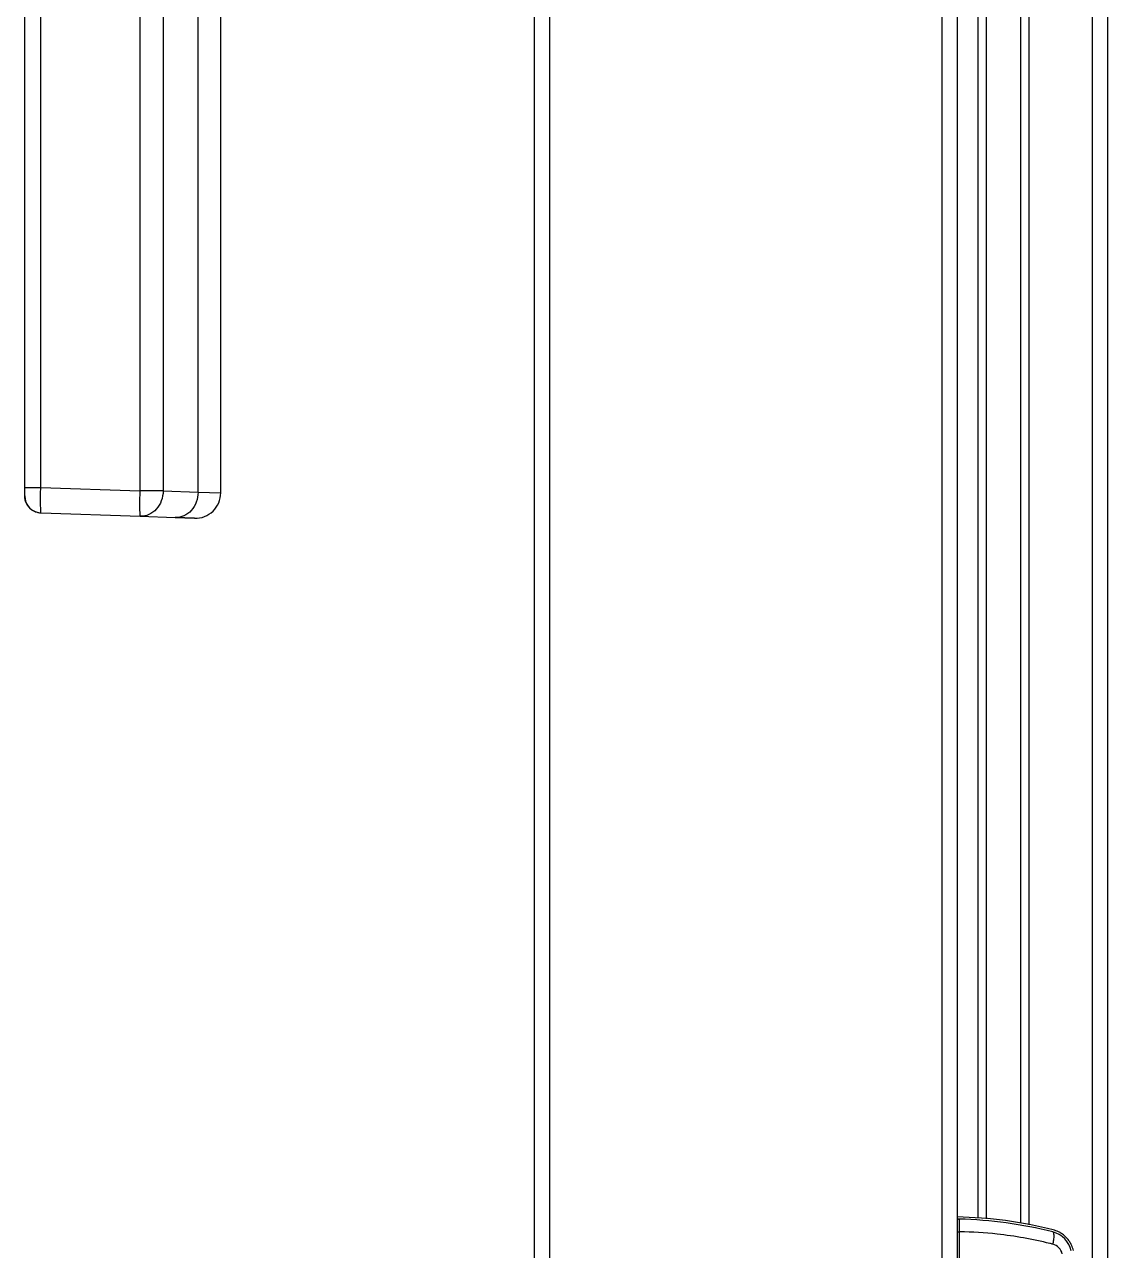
# Model space of a CAD drawing. Header units: millimetres. Extents: x -1584 to 3730, y -1918 to 2655.
# Drawn here: x -1584.1 to -1456, y 233.8 to 378.8 of the extents above; entities that cross this region are included whole.
import ezdxf

# ---------------------------------------------------------------- set-up
doc = ezdxf.new("R2010")
doc.units = ezdxf.units.MM
doc.header["$LTSCALE"] = 65.395
doc.layers.get('0').update_dxf_attribs({"linetype": 'CONTINUOUS'})
doc.layers.add('GEOM', color=7, linetype='CONTINUOUS')

msp = doc.modelspace()

# ---------------------------------------------------------------- linework, layer by layer
at = {"linetype": 'Continuous'}
for p, q in [((-1523.83, 982.55), (-1523.83, -44.45)), ((-1522.03, 982.55), (-1522.03, -44.45)), ((-1475.63, 982.55), (-1475.63, -44.45)), ((-1473.83, 982.55), (-1473.83, -44.45)), ((-1457.83, 982.35), (-1457.83, 17.15)), ((-1456.03, 982.35), (-1456.03, -137.15)), ((-1560.92, 323.41), (-1560.92, 444.5))]:
    msp.add_line(p, q, dxfattribs=at)
at = {"layer": 'GEOM', "linetype": 'Continuous'}
for p, q in [((-1466.33, 454.45), (-1466.33, 237.09)), ((-1465.33, 454.34), (-1465.33, 236.89)), ((-1465.33, 454.34), (-1465.33, 236.89)), ((-1470.33, 237.6), (-1470.33, 451.06)), ((-1471.33, 237.66), (-1471.33, 448.84)), ((-1471.33, 237.66), (-1471.33, 448.84)), ((-1584.1, 324.05), (-1584.1, 447.24)), ((-1582.21, 324.05), (-1582.21, 447.24)), ((-1570.49, 446.16), (-1570.49, 323.64)), ((-1567.73, 446.16), (-1567.73, 323.64)), ((-1563.6, 323.49), (-1563.6, 444.45)), ((-1584.13, 327.3), (-1584.13, 324.05)), ((-1584.13, 327.3), (-1584.13, 324.05)), ((-1584.13, 324.05), (-1584.13, 323.05)), ((-1584.13, 324.05), (-1584.13, 323.05)), ((-1584.1, 324.05), (-1582.21, 324.05)), ((-1582.21, 324.05), (-1570.49, 323.64)), ((-1567.73, 323.64), (-1570.49, 323.64)), ((-1567.73, 323.64), (-1563.6, 323.49)), ((-1563.6, 323.49), (-1560.92, 323.41)), ((-1584.13, 323.05), (-1584.13, 323.05)), ((-1584.13, 323.05), (-1584.13, 323.05)), ((-1584.13, 323.05), (-1584.13, 323.05)), ((-1584.13, 323.05), (-1584.11, 323.05)), ((-1582.2, 321.05), (-1582.2, 321.05)), ((-1582.2, 321.05), (-1582.2, 321.05)), ((-1582.2, 321.05), (-1582.2, 321.05)), ((-1582.18, 321.05), (-1570.44, 320.64)), ((-1570.44, 320.64), (-1566.3, 320.49)), ((-1566.3, 320.49), (-1564.02, 320.41)), ((-1564.02, 320.41), (-1566.3, 320.49)), ((-1473.58, 237.54), (-1473.58, 237.54)), ((-1473.83, 236.05), (-1473.52, 236.05)), ((-1473.52, 205.05), (-1473.52, 236.05)), ((-1462.5, 236.03), (-1462.5, 236.03))]:
    msp.add_line(p, q, dxfattribs=at)
for centre, radius, start, end in [((-1563.92, 323.41), 3, 268, 360), ((-1582.13, 323.05), 2, 180, 187.844), ((-1582.12, 323.05), 2.01, 180.0444, 193.2585), ((-1582.11, 323.05), 2, 180.0029, 267.997), ((-1582.13, 323.05), 2, 187.844, 193.3079), ((-1582.13, 323.05), 2, 193.3079, 200.6157), ((-1582.14, 323.05), 1.99, 193.256, 200.6188), ((-1582.13, 323.05), 2, 200.6157, 210.4631), ((-1582.13, 323.05), 2, 200.6405, 210.4294), ((-1582.14, 323.05), 2, 210.4373, 217.7349), ((-1582.13, 323.05), 2, 210.4631, 217.7108), ((-1582.13, 323.05), 2, 217.7108, 227.6652), ((-1582.12, 323.06), 2.01, 217.7535, 227.6159), ((-1582.13, 323.05), 2, 227.6652, 234.7989), ((-1582.13, 323.05), 2, 227.6188, 234.7885), ((-1582.13, 323.05), 2, 234.7989, 244.9649), ((-1582.13, 323.05), 2, 234.8108, 244.9305), ((-1582.13, 323.05), 2, 244.9649, 249.8157), ((-1582.13, 323.04), 1.99, 244.9366, 251.8963), ((-1582.13, 323.05), 2, 249.8157, 251.8799), ((-1582.13, 323.05), 2, 251.8799, 268), ((-1582.13, 323.06), 2.01, 251.9269, 267.9441), ((-1474.77, 187.56), 50.25, 75.7975, 88.9283), ((-1473.58, 237.29), 0.25, 88.6348, 180.0003), ((-1474.77, 187.56), 50, 75.7977, 88.6349), ((-1463.24, 233.12), 3.25, 64.1183, 75.7975), ((-1474.38, 187.53), 48.53, 83.739, 88.9806), ((-1474.38, 187.56), 48.5, 76.2454, 83.7373), ((-1463.24, 233.12), 3, 12.7421, 75.8002), ((-1463.24, 233.12), 3.25, 60.3894, 64.1183), ((-1463.24, 233.12), 3.25, 52.3753, 60.3894), ((-1463.24, 233.12), 3.25, 48.0562, 52.3753), ((-1463.24, 233.12), 3.25, 40.4835, 48.0562), ((-1463.24, 233.12), 3.25, 36.1644, 40.4835), ((-1463.24, 233.12), 3.25, 28.1503, 36.1644), ((-1474.38, 187.57), 48.49, 75.7975, 76.2454), ((-1462.85, 233.12), 1.5, 12.7422, 75.7975), ((-1463.24, 233.12), 3.25, 24.4214, 28.1503), ((-1463.24, 233.12), 3.25, 12.7422, 24.4214)]:
    msp.add_arc(centre, radius, start, end, dxfattribs=at)
for points, knots in [([(-1584.11, 323.05), (-1584.1, 323.05), (-1584.11, 323.06), (-1584.1, 323.07), (-1584.11, 323.09), (-1584.11, 323.14), (-1584.11, 323.23), (-1584.11, 323.35), (-1584.11, 323.5), (-1584.1, 323.73), (-1584.1, 323.92), (-1584.1, 324.05)], [0, 0, 0, 0, 0.004806, 0.019167, 0.042973, 0.075986, 0.168303, 0.292612, 0.444169, 0.617108, 1, 1, 1, 1]), ([(-1582.2, 321.12), (-1582.21, 321.25), (-1582.22, 321.6), (-1582.23, 322.25), (-1582.23, 323.09), (-1582.22, 323.72), (-1582.21, 324.05)], [0, 0, 0, 0, 0.131891, 0.360839, 0.661393, 1, 1, 1, 1]), ([(-1570.49, 323.64), (-1570.5, 323.44), (-1570.51, 323.06), (-1570.52, 322.51), (-1570.52, 321.99), (-1570.52, 321.55), (-1570.51, 321.18), (-1570.49, 320.93), (-1570.48, 320.78), (-1570.47, 320.71), (-1570.46, 320.66), (-1570.44, 320.64), (-1570.44, 320.64)], [0, 0, 0, 0, 0.194179, 0.381014, 0.553088, 0.704014, 0.827983, 0.920339, 0.953584, 0.977811, 0.992997, 1, 1, 1, 1]), ([(-1567.73, 323.64), (-1567.74, 323.24), (-1567.88, 322.46), (-1568.47, 321.45), (-1569.37, 320.77), (-1570.09, 320.63), (-1570.44, 320.64)], [0, 0, 0, 0, 0.266322, 0.523635, 0.767049, 1, 1, 1, 1]), ([(-1563.6, 323.49), (-1563.6, 323.1), (-1563.74, 322.31), (-1564.33, 321.31), (-1565.23, 320.63), (-1565.95, 320.48), (-1566.3, 320.49)], [0, 0, 0, 0, 0.266334, 0.523627, 0.767032, 1, 1, 1, 1]), ([(-1582.18, 321.05), (-1582.18, 321.05), (-1582.19, 321.09), (-1582.19, 321.11), (-1582.2, 321.12)], [0, 0, 0, 0, 0.278421, 1, 1, 1, 1]), ([(-1473.52, 236.05), (-1473.52, 236.15), (-1473.52, 236.34), (-1473.52, 236.62), (-1473.53, 236.88), (-1473.53, 237.1), (-1473.54, 237.26), (-1473.55, 237.37), (-1473.55, 237.43), (-1473.56, 237.48), (-1473.56, 237.51), (-1473.57, 237.53), (-1473.57, 237.54), (-1473.58, 237.54)], [0, 0, 0, 0, 0.196685, 0.385319, 0.558354, 0.709102, 0.832048, 0.881726, 0.922991, 0.955523, 0.979128, 0.993748, 1, 1, 1, 1]), ([(-1462.48, 234.58), (-1462.44, 234.75), (-1462.39, 235.01), (-1462.35, 235.35), (-1462.35, 235.56), (-1462.36, 235.74), (-1462.39, 235.9), (-1462.44, 236.02), (-1462.5, 236.03)], [0, 0, 0, 0, 0.362036, 0.524989, 0.668897, 0.789562, 0.884365, 1, 1, 1, 1])]:
    msp.add_open_spline(points, degree=3, knots=knots, dxfattribs=at)

doc.saveas('drawing.dxf')
